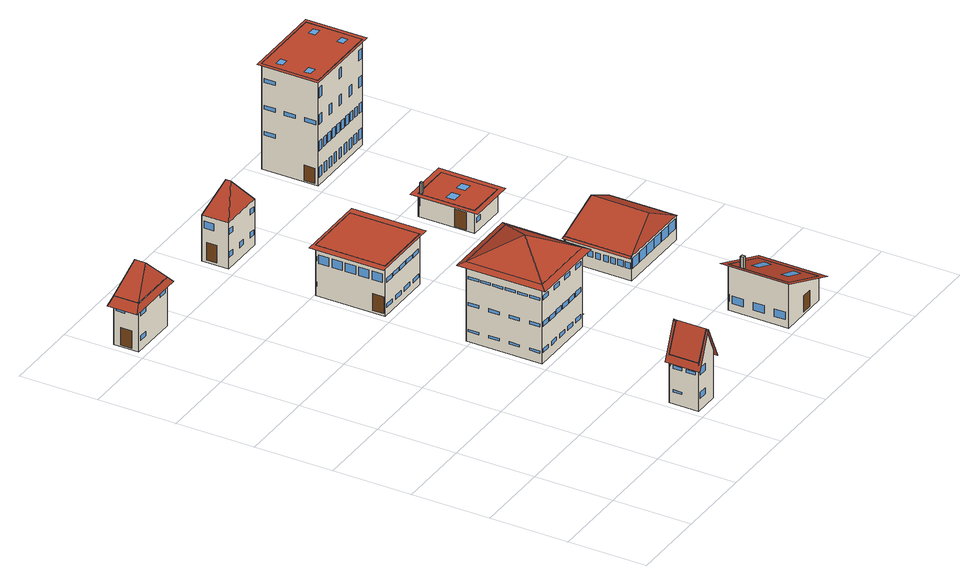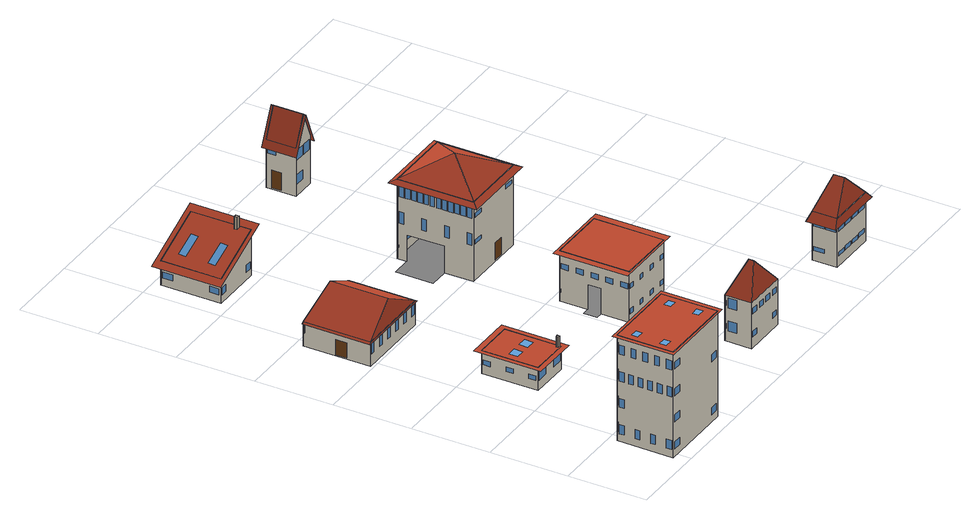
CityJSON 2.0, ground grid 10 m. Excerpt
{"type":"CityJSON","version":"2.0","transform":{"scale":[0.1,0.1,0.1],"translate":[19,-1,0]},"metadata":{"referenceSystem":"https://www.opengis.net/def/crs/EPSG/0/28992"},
"CityObjects":{
"building1":{"type":"Building","attributes":{"roofType":"Hipped","yearOfConstruction":2006,"function":"Industrial","storeysAboveGround":2},"geometry":[{"type":"MultiSurface","lod":"3","boundaries":[[[0,1,2,3]],[[4,5,6,7]],[[7,8,9,4]],[[6,8,7]],[[9,5,4]],[[2,8,6,3],[10,11,12,13],[14,15,16,17],[18,19,20,21]],[[12,11,10,13]],[[16,15,14,17]],[[20,19,18,21]],[[1,9,8,2],[22,23,24,25],[26,27,28,29],[30,31,32,33]],[[24,23,22,25]],[[28,27,26,29]],[[32,31,30,33]],[[0,5,9,1],[34,35,36,37],[38,39,40,41],[42,43,44,45],[46,47,48,49],[50,51,52,53],[54,55,56,57],[58,59,60,61],[62,63,64,65]],[[36,35,34,37]],[[40,39,38,41]],[[44,43,42,45]],[[48,47,46,49]],[[52,51,50,53]],[[56,55,54,57]],[[60,59,58,61]],[[64,63,62,65]],[[3,6,5,0],[66,67,68,69],[70,71,72,73]],[[68,67,66,69]],[[72,71,70,73]],[[74,8,6,75]],[[76,9,8,74]],[[5,9,76,77]],[[6,5,77,75]]],"semantics":{"surfaces":[{"type":"GroundSurface"},{"type":"RoofSurface"},{"type":"WallSurface"},{"type":"Window"},{"type":"Door"}],"values":[0,1,1,1,1,2,3,3,3,2,3,3,3,2,3,3,3,3,3,3,3,3,2,4,3,1,1,1,1]}}]},
"building2":{"type":"Building","attributes":{"roofType":"Gabled","yearOfConstruction":1976,"function":"Residential","storeysAboveGround":2},"geometry":[{"type":"MultiSurface","lod":"3","boundaries":[[[78,79,80,81]],[[82,83,84,85]],[[85,86,87,82]],[[81,80,86,85,84],[88,89,90,91],[92,93,94,95]],[[90,89,88,91]],[[94,93,92,95]],[[79,87,86,80],[96,97,98,99],[100,101,102,103]],[[98,97,96,99]],[[102,101,100,103]],[[79,78,83,82,87],[104,105,106,107],[108,109,110,111],[112,113,114,115]],[[106,105,104,107]],[[110,109,108,111]],[[114,113,112,115]],[[78,81,84,83],[116,117,118,119],[120,121,122,123],[124,125,126,127]],[[118,117,116,119]],[[122,121,120,123]],[[126,125,124,127]],[[128,129,130,131,82,87,86,85]],[[131,132,133,128,85,84,83,82]]],"semantics":{"surfaces":[{"type":"GroundSurface"},{"type":"RoofSurface"},{"type":"WallSurface"},{"type":"Window"},{"type":"Door"}],"values":[0,1,1,2,3,3,2,4,3,2,3,3,3,2,3,3,3,1,1]}}]},
"building3":{"type":"Building","attributes":{"roofType":"Pyramidal","yearOfConstruction":2006,"function":"Residential","storeysAboveGround":3},"geometry":[{"type":"MultiSurface","lod":"3","boundaries":[[[134,135,136,137,138,139,140,141]],[[142,143,144]],[[145,146,144]],[[143,145,144]],[[146,142,144]],[[140,145,143,141],[147,148,149,150],[151,152,153,154],[155,156,157,158],[159,160,161,162],[163,164,165,166],[167,168,169,170],[171,172,173,174],[175,176,177,178],[179,180,181,182],[183,184,185,186],[187,188,189,190],[191,192,193,194],[195,196,197,198],[199,200,201,202],[203,204,205,206]],[[149,148,147,150]],[[153,152,151,154]],[[157,156,155,158]],[[161,160,159,162]],[[165,164,163,166]],[[169,168,167,170]],[[173,172,171,174]],[[177,176,175,178]],[[181,180,179,182]],[[185,184,183,186]],[[189,188,187,190]],[[193,192,191,194]],[[197,196,195,198]],[[201,200,199,202]],[[205,204,203,206]],[[139,207,208,136,135,146,145,140],[209,210,211,212],[213,214,215,216],[217,218,219,220],[221,222,223,224],[225,226,227,228],[229,230,231,232],[233,234,235,236],[237,238,239,240],[241,242,243,244],[245,246,247,248],[249,250,251,252],[253,254,255,256],[257,258,259,260],[261,262,263,264],[265,266,267,268],[269,270,271,272]],[[211,210,209,212]],[[215,214,213,216]],[[219,218,217,220]],[[223,222,221,224]],[[227,226,225,228]],[[231,230,229,232]],[[235,234,233,236]],[[239,238,237,240]],[[243,242,241,244]],[[247,246,245,248]],[[251,250,249,252]],[[255,254,253,256]],[[259,258,257,260]],[[263,262,261,264]],[[267,266,265,268]],[[271,270,269,272]],[[134,142,146,135],[273,274,275,276],[277,278,279,280],[281,282,283,284],[285,286,287,288]],[[275,274,273,276]],[[279,278,277,280]],[[283,282,281,284]],[[287,286,285,288]],[[141,143,142,134],[289,290,291,292],[293,294,295,296],[297,298,299,300],[301,302,303,304],[305,306,307,308],[309,310,311,312],[313,314,315,316],[317,318,319,320],[321,322,323,324],[325,326,327,328],[329,330,331,332],[333,334,335,336],[337,338,339,340],[341,342,343,344]],[[291,290,289,292]],[[295,294,293,296]],[[299,298,297,300]],[[303,302,301,304]],[[307,306,305,308]],[[311,310,309,312]],[[315,314,313,316]],[[319,318,317,320]],[[323,322,321,324]],[[327,326,325,328]],[[331,330,329,332]],[[335,334,333,336]],[[339,338,337,340]],[[343,342,341,344]],[[345,145,143,346]],[[347,146,145,345]],[[142,146,347,348]],[[143,142,348,346]]],"semantics":{"surfaces":[{"type":"GroundSurface"},{"type":"RoofSurface"},{"type":"WallSurface"},{"type":"Window"},{"type":"Door"}],"values":[0,1,1,1,1,2,3,3,3,3,3,3,3,3,3,3,3,3,3,3,3,2,3,3,3,3,3,3,3,3,3,3,3,3,3,3,3,3,2,4,3,3,3,2,3,3,3,3,3,3,3,3,3,3,3,3,3,3,1,1,1,1]}}]},
"building4":{"type":"Building","attributes":{"roofType":"Flat","yearOfConstruction":1948,"function":"Residential","storeysAboveGround":2},"geometry":[{"type":"MultiSurface","lod":"3","boundaries":[[[349,350,351,352,353,354,355,356]],[[357,358,359,360]],[[355,357,360,356],[361,362,363,364],[365,366,367,368],[369,370,371,372],[373,374,375,376],[377,378,379,380],[381,382,383,384],[385,386,387,388],[389,390,391,392],[393,394,395,396]],[[363,362,361,364]],[[367,366,365,368]],[[371,370,369,372]],[[375,374,373,376]],[[379,378,377,380]],[[383,382,381,384]],[[387,386,385,388]],[[391,390,389,392]],[[395,394,393,396]],[[354,397,398,351,350,358,357,355],[399,400,401,402],[403,404,405,406],[407,408,409,410],[411,412,413,414],[415,416,417,418]],[[401,400,399,402]],[[405,404,403,406]],[[409,408,407,410]],[[413,412,411,414]],[[417,416,415,418]],[[349,359,358,350],[419,420,421,422],[423,424,425,426],[427,428,429,430],[431,432,433,434],[435,436,437,438],[439,440,441,442],[443,444,445,446],[447,448,449,450]],[[421,420,419,422]],[[425,424,423,426]],[[429,428,427,430]],[[433,432,431,434]],[[437,436,435,438]],[[441,440,439,442]],[[445,444,443,446]],[[449,448,447,450]],[[356,360,359,349],[451,452,453,454],[455,456,457,458],[459,460,461,462],[463,464,465,466],[467,468,469,470],[471,472,473,474]],[[453,452,451,454]],[[457,456,455,458]],[[461,460,459,462]],[[465,464,463,466]],[[469,468,467,470]],[[473,472,471,474]],[[475,476,477,478],[359,358,357,360]]],"semantics":{"surfaces":[{"type":"GroundSurface"},{"type":"RoofSurface"},{"type":"WallSurface"},{"type":"Window"},{"type":"Door"}],"values":[0,1,2,3,3,3,3,3,3,3,3,3,2,3,3,3,3,3,2,3,3,3,3,3,3,3,3,2,4,3,3,3,3,3,1]}}]},
"building5":{"type":"Building","attributes":{"roofType":"Hipped","yearOfConstruction":1989,"function":"Residential","storeysAboveGround":2},"geometry":[{"type":"MultiSurface","lod":"3","boundaries":[[[479,480,481,482]],[[483,484,485,486]],[[486,487,488,483]],[[485,487,486]],[[488,484,483]],[[481,487,485,482],[489,490,491,492],[493,494,495,496],[497,498,499,500],[501,502,503,504],[505,506,507,508]],[[491,490,489,492]],[[495,494,493,496]],[[499,498,497,500]],[[503,502,501,504]],[[507,506,505,508]],[[480,488,487,481],[509,510,511,512],[513,514,515,516]],[[511,510,509,512]],[[515,514,513,516]],[[479,484,488,480],[517,518,519,520],[521,522,523,524],[525,526,527,528],[529,530,531,532],[533,534,535,536],[537,538,539,540]],[[519,518,517,520]],[[523,522,521,524]],[[527,526,525,528]],[[531,530,529,532]],[[535,534,533,536]],[[539,538,537,540]],[[482,485,484,479],[541,542,543,544],[545,546,547,548]],[[543,542,541,544]],[[547,546,545,548]]],"semantics":{"surfaces":[{"type":"GroundSurface"},{"type":"RoofSurface"},{"type":"WallSurface"},{"type":"Window"},{"type":"Door"}],"values":[0,1,1,1,1,2,3,3,3,3,3,2,3,3,2,3,3,3,3,3,3,2,4,3]}}]},
"building6":{"type":"Building","attributes":{"roofType":"Shed","yearOfConstruction":1952,"function":"Residential","storeysAboveGround":1},"children":["building6-1"],"geometry":[{"type":"MultiSurface","lod":"3","boundaries":[[[549,550,551,552]],[[553,554,555,556],[557,558,559,560],[561,562,563,564],[565,566,567,568]],[[559,558,557,560]],[[563,562,561,564]],[[552,551,554,553],[569,570,571,572]],[[571,570,569,572]],[[550,555,554,551],[573,574,575,576],[577,578,579,580]],[[575,574,573,576]],[[579,578,577,580]],[[550,549,556,555],[581,582,583,584],[585,586,587,588]],[[583,582,581,584]],[[587,586,585,588]],[[549,552,553,556],[589,590,591,592],[593,594,595,596],[597,598,599,600]],[[591,590,589,592]],[[595,594,593,596]],[[599,598,597,600]],[[601,602,603,604],[556,555,554,553]]],"semantics":{"surfaces":[{"type":"GroundSurface"},{"type":"RoofSurface"},{"type":"Window"},{"type":"WallSurface"},{"type":"Door"}],"values":[0,1,2,2,3,4,3,2,2,3,2,2,3,2,2,2,1]}}]},
"building6-1":{"type":"BuildingInstallation","parents":["building6"],"geometry":[{"type":"MultiSurface","lod":"3","boundaries":[[[567,605,606,568]],[[607,608,566,565]],[[606,607,565,568]],[[567,566,608,605]],[[605,608,607,606]],[[567,566,565,568]]]}]},
"building7":{"type":"Building","attributes":{"roofType":"Hipped","yearOfConstruction":1992,"function":"Residential","storeysAboveGround":1},"geometry":[{"type":"MultiSurface","lod":"3","boundaries":[[[609,610,611,612]],[[613,614,615,616]],[[616,617,618,613]],[[615,617,616]],[[618,614,613]],[[611,617,615,612],[619,620,621,622],[623,624,625,626],[627,628,629,630],[631,632,633,634],[635,636,637,638],[639,640,641,642]],[[621,620,619,622]],[[625,624,623,626]],[[629,628,627,630]],[[633,632,631,634]],[[637,636,635,638]],[[641,640,639,642]],[[610,618,617,611],[643,644,645,646]],[[645,644,643,646]],[[609,614,618,610],[647,648,649,650],[651,652,653,654],[655,656,657,658],[659,660,661,662],[663,664,665,666],[667,668,669,670]],[[649,648,647,650]],[[653,652,651,654]],[[657,656,655,658]],[[661,660,659,662]],[[665,664,663,666]],[[669,668,667,670]],[[612,615,614,609],[671,672,673,674],[675,676,677,678],[679,680,681,682],[683,684,685,686],[687,688,689,690],[691,692,693,694],[695,696,697,698],[699,700,701,702],[703,704,705,706]],[[673,672,671,674]],[[677,676,675,678]],[[681,680,679,682]],[[685,684,683,686]],[[689,688,687,690]],[[693,692,691,694]],[[697,696,695,698]],[[701,700,699,702]],[[705,704,703,706]],[[707,617,615,708]],[[709,618,617,707]],[[614,618,709,710]],[[615,614,710,708]]],"semantics":{"surfaces":[{"type":"GroundSurface"},{"type":"RoofSurface"},{"type":"WallSurface"},{"type":"Window"},{"type":"Door"}],"values":[0,1,1,1,1,2,3,3,3,3,3,3,2,4,2,3,3,3,3,3,3,2,3,3,3,3,3,3,3,3,3,1,1,1,1]}}]},
"building8":{"type":"Building","attributes":{"roofType":"Flat","yearOfConstruction":1979,"function":"Residential","storeysAboveGround":1},"children":["building8-1"],"geometry":[{"type":"MultiSurface","lod":"3","boundaries":[[[711,712,713,714]],[[715,716,717,718],[719,720,721,722],[723,724,725,726],[727,728,729,730]],[[721,720,719,722]],[[725,724,723,726]],[[713,715,718,714],[731,732,733,734]],[[733,732,731,734]],[[712,716,715,713],[735,736,737,738],[739,740,741,742],[743,744,745,746]],[[737,736,735,738]],[[741,740,739,742]],[[745,744,743,746]],[[711,717,716,712],[747,748,749,750],[751,752,753,754]],[[749,748,747,750]],[[753,752,751,754]],[[714,718,717,711],[755,756,757,758]],[[757,756,755,758]],[[759,760,761,762],[717,716,715,718]]],"semantics":{"surfaces":[{"type":"GroundSurface"},{"type":"RoofSurface"},{"type":"Window"},{"type":"WallSurface"},{"type":"Door"}],"values":[0,1,2,2,3,2,3,2,2,2,3,2,2,3,4,1]}}]},
"building8-1":{"type":"BuildingInstallation","parents":["building8"],"geometry":[{"type":"MultiSurface","lod":"3","boundaries":[[[729,763,764,730]],[[765,766,728,727]],[[764,765,727,730]],[[729,728,766,763]],[[763,766,765,764]],[[729,728,727,730]]]}]},
"building9":{"type":"Building","attributes":{"roofType":"Flat","yearOfConstruction":1964,"function":"Residential","storeysAboveGround":4},"geometry":[{"type":"MultiSurface","lod":"3","boundaries":[[[767,768,769,770]],[[771,772,773,774],[775,776,777,778],[779,780,781,782],[783,784,785,786],[787,788,789,790]],[[777,776,775,778]],[[781,780,779,782]],[[785,784,783,786]],[[789,788,787,790]],[[769,771,774,770],[791,792,793,794],[795,796,797,798],[799,800,801,802],[803,804,805,806],[807,808,809,810],[811,812,813,814],[815,816,817,818],[819,820,821,822],[823,824,825,826],[827,828,829,830],[831,832,833,834],[835,836,837,838],[839,840,841,842],[843,844,845,846],[847,848,849,850],[851,852,853,854],[855,856,857,858],[859,860,861,862],[863,864,865,866],[867,868,869,870],[871,872,873,874],[875,876,877,878],[879,880,881,882],[883,884,885,886],[887,888,889,890],[891,892,893,894],[895,896,897,898]],[[793,792,791,794]],[[797,796,795,798]],[[801,800,799,802]],[[805,804,803,806]],[[809,808,807,810]],[[813,812,811,814]],[[817,816,815,818]],[[821,820,819,822]],[[825,824,823,826]],[[829,828,827,830]],[[833,832,831,834]],[[837,836,835,838]],[[841,840,839,842]],[[845,844,843,846]],[[849,848,847,850]],[[853,852,851,854]],[[857,856,855,858]],[[861,860,859,862]],[[865,864,863,866]],[[869,868,867,870]],[[873,872,871,874]],[[877,876,875,878]],[[881,880,879,882]],[[885,884,883,886]],[[889,888,887,890]],[[893,892,891,894]],[[897,896,895,898]],[[768,772,771,769],[899,900,901,902],[903,904,905,906],[907,908,909,910],[911,912,913,914],[915,916,917,918],[919,920,921,922],[923,924,925,926],[927,928,929,930],[931,932,933,934],[935,936,937,938],[939,940,941,942],[943,944,945,946],[947,948,949,950],[951,952,953,954],[955,956,957,958],[959,960,961,962]],[[901,900,899,902]],[[905,904,903,906]],[[909,908,907,910]],[[913,912,911,914]],[[917,916,915,918]],[[921,920,919,922]],[[925,924,923,926]],[[929,928,927,930]],[[933,932,931,934]],[[937,936,935,938]],[[941,940,939,942]],[[945,944,943,946]],[[949,948,947,950]],[[953,952,951,954]],[[957,956,955,958]],[[961,960,959,962]],[[767,773,772,768],[963,964,965,966],[967,968,969,970],[971,972,973,974],[975,976,977,978],[979,980,981,982],[983,984,985,986]],[[965,964,963,966]],[[969,968,967,970]],[[973,972,971,974]],[[977,976,975,978]],[[981,980,979,982]],[[985,984,983,986]],[[770,774,773,767],[987,988,989,990],[991,992,993,994],[995,996,997,998],[999,1000,1001,1002],[1003,1004,1005,1006],[1007,1008,1009,1010]],[[989,988,987,990]],[[993,992,991,994]],[[997,996,995,998]],[[1001,1000,999,1002]],[[1005,1004,1003,1006]],[[1009,1008,1007,1010]],[[1011,1012,1013,1014],[773,772,771,774]]],"semantics":{"surfaces":[{"type":"GroundSurface"},{"type":"RoofSurface"},{"type":"Window"},{"type":"WallSurface"},{"type":"Door"}],"values":[0,1,2,2,2,2,3,2,2,2,2,2,2,2,2,2,2,2,2,2,2,2,2,2,2,2,2,2,2,2,2,2,2,2,3,2,2,2,2,2,2,2,2,2,2,2,2,2,2,2,2,3,2,2,2,2,2,2,3,4,2,2,2,2,2,1]}}]}
},
"vertices":[
[10,642,0],[73,642,0],[73,610,0],[10,610,0],[41,633,97],[10,642,64],[10,610,64],[41,619,97],[73,610,64],[73,642,64],[14,610,19],[25,610,19],[25,610,13],[14,610,13],[14,610,51],[25,610,51],[25,610,45],[14,610,45],[58,610,51],[69,610,51],[69,610,45],[58,610,45],[73,612,18],[73,625,18],[73,625,13],[73,612,13],[73,612,50],[73,625,50],[73,625,45],[73,612,45],[73,627,50],[73,640,50],[73,640,45],[73,627,45],[70,642,18],[58,642,18],[58,642,13],[70,642,13],[55,642,18],[43,642,18],[43,642,13],[55,642,13],[40,642,18],[28,642,18],[28,642,13],[40,642,13],[25,642,18],[13,642,18],[13,642,13],[25,642,13],[70,642,50],[58,642,50],[58,642,45],[70,642,45],[55,642,50],[43,642,50],[43,642,45],[55,642,45],[40,642,50],[28,642,50],[28,642,45],[40,642,45],[25,642,50],[13,642,50],[13,642,45],[25,642,45],[10,633,25],[10,619,25],[10,619,2],[10,633,2],[10,639,48],[10,628,48],[10,628,45],[10,639,45],[82,607,54],[1,607,54],[82,645,54],[1,645,54],
[210,48,0],[242,48,0],[242,10,0],[210,10,0],[226,48,99],[210,48,63],[210,10,63],[226,10,99],[242,10,63],[242,48,63],[213,10,23],[224,10,23],[224,10,15],[213,10,15],[213,10,55],[224,10,55],[224,10,46],[213,10,46],[242,17,25],[242,29,25],[242,29,2],[242,17,2],[242,12,51],[242,22,51],[242,22,46],[242,12,46],[240,48,27],[227,48,27],[227,48,15],[240,48,15],[240,48,59],[227,48,59],[227,48,46],[240,48,46],[225,48,59],[213,48,59],[213,48,46],[225,48,46],[210,43,18],[210,32,18],[210,32,15],[210,43,15],[210,43,50],[210,32,50],[210,32,46],[210,43,46],[210,26,50],[210,15,50],[210,15,46],[210,26,46],[226,7,99],[247,7,54],[247,51,54],[226,51,99],[206,51,54],[206,7,54],
[210,307,0],[299,307,0],[299,270,0],[324,270,0],[324,222,0],[299,222,0],[299,210,0],[210,210,0],[210,307,104],[210,210,104],[255,258,129],[299,210,104],[299,307,104],[213,210,18],[224,210,18],[224,210,13],[213,210,13],[231,210,18],[242,210,18],[242,210,13],[231,210,13],[249,210,18],[260,210,18],[260,210,13],[249,210,13],[267,210,18],[278,210,18],[278,210,13],[267,210,13],[285,210,18],[296,210,18],[296,210,13],[285,210,13],[213,210,53],[224,210,53],[224,210,47],[213,210,47],[227,210,53],[239,210,53],[239,210,47],[227,210,47],[242,210,53],[253,210,53],[253,210,47],[242,210,47],[256,210,53],[268,210,53],[268,210,47],[256,210,47],[270,210,53],[282,210,53],[282,210,47],[270,210,47],[285,210,53],[296,210,53],[296,210,47],[285,210,47],[213,210,87],[224,210,87],[224,210,82],[213,210,82],[237,210,87],[248,210,87],[248,210,82],[237,210,82],[261,210,87],[272,210,87],[272,210,82],[261,210,82],[285,210,87],[296,210,87],[296,210,82],[285,210,82],[299,222,35],[299,270,35],[299,212,62],[299,218,62],[299,218,47],[299,212,47],[299,241,62],[299,247,62],[299,247,47],[299,241,47],[299,270,62],[299,276,62],[299,276,47],[299,270,47],[299,299,62],[299,305,62],[299,305,47],[299,299,47],[299,212,96],[299,218,96],[299,218,82],[299,212,82],[299,220,96],[299,226,96],[299,226,82],[299,220,82],[299,228,96],[299,234,96],[299,234,82],[299,228,82],[299,236,96],[299,242,96],[299,242,82],[299,236,82],[299,244,96],[299,249,96],[299,249,82],[299,244,82],[299,252,96],[299,257,96],[299,257,82],[299,252,82],[299,260,96],[299,265,96],[299,265,82],[299,260,82],[299,267,96],[299,273,96],[299,273,82],[299,267,82],[299,275,96],[299,281,96],[299,281,82],[299,275,82],[299,283,96],[299,289,96],[299,289,82],[299,283,82],[299,291,96],[299,297,96],[299,297,82],[299,291,82],[299,299,96],[299,305,96],[299,305,82],[299,299,82],[250,307,24],[237,307,24],[237,307,2],[250,307,2],[295,307,52],[282,307,52],[282,307,47],[295,307,47],[295,307,87],[282,307,87],[282,307,82],[295,307,82],[227,307,87],[214,307,87],[214,307,82],[227,307,82],[210,304,16],[210,291,16],[210,291,13],[210,304,13],[210,278,16],[210,265,16],[210,265,13],[210,278,13],[210,252,16],[210,239,16],[210,239,13],[210,252,13],[210,226,16],[210,213,16],[210,213,13],[210,226,13],[210,304,51],[210,291,51],[210,291,47],[210,304,47],[210,278,51],[210,265,51],[210,265,47],[210,278,47],[210,252,51],[210,239,51],[210,239,47],[210,252,47],[210,226,51],[210,213,51],[210,213,47],[210,226,47],[210,304,85],[210,291,85],[210,291,82],[210,304,82],[210,288,85],[210,276,85],[210,276,82],[210,288,82],[210,273,85],[210,260,85],[210,260,82],[210,273,82],[210,257,85],[210,244,85],[210,244,82],[210,257,82],[210,241,85],[210,229,85],[210,229,82],[210,241,82],[210,226,85],[210,213,85],[210,213,82],[210,226,82],[306,202,100],[203,202,100],[306,315,100],[203,315,100],
[210,499,0],[287,499,0],[287,463,0],[296,463,0],[296,446,0],[287,446,0],[287,410,0],[210,410,0],[287,410,66],[287,499,66],[210,499,66],[210,410,66],[213,410,15],[225,410,15],[225,410,10],[213,410,10],[233,410,15],[245,410,15],[245,410,10],[233,410,10],[252,410,15],[265,410,15],[265,410,10],[252,410,10],[272,410,15],[285,410,15],[285,410,10],[272,410,10],[213,410,48],[225,410,48],[225,410,43],[213,410,43],[228,410,48],[240,410,48],[240,410,43],[228,410,43],[242,410,48],[255,410,48],[255,410,43],[242,410,43],[257,410,48],[270,410,48],[270,410,43],[257,410,43],[272,410,48],[284,410,48],[284,410,43],[272,410,43],[287,446,33],[287,463,33],[287,412,50],[287,421,50],[287,421,43],[287,412,43],[287,431,50],[287,440,50],[287,440,43],[287,431,43],[287,450,50],[287,459,50],[287,459,43],[287,450,43],[287,469,50],[287,478,50],[287,478,43],[287,469,43],[287,488,50],[287,497,50],[287,497,43],[287,488,43],[285,499,16],[279,499,16],[279,499,10],[285,499,10],[263,499,16],[257,499,16],[257,499,10],[263,499,10],[241,499,16],[234,499,16],[234,499,10],[241,499,10],[218,499,16],[212,499,16],[212,499,10],[218,499,10],[285,499,49],[279,499,49],[279,499,43],[285,499,43],[263,499,49],[257,499,49],[257,499,43],[263,499,43],[241,499,49],[234,499,49],[234,499,43],[241,499,43],[218,499,49],[212,499,49],[212,499,43],[218,499,43],[210,426,25],[210,412,25],[210,412,3],[210,426,3],[210,495,54],[210,482,54],[210,482,43],[210,495,43],[210,478,54],[210,465,54],[210,465,43],[210,478,43],[210,461,54],[210,448,54],[210,448,43],[210,461,43],[210,444,54],[210,431,54],[210,431,43],[210,444,43],[210,427,54],[210,414,54],[210,414,43],[210,427,43],[296,407,66],[296,502,66],[201,502,66],[201,407,66],
[210,644,0],[268,644,0],[268,610,0],[210,610,0],[239,630,95],[210,644,60],[210,610,60],[239,624,95],[268,610,60],[268,644,60],[212,610,21],[219,610,21],[219,610,14],[212,610,14],[235,610,21],[243,610,21],[243,610,14],[235,610,14],[259,610,21],[266,610,21],[266,610,14],[259,610,14],[212,610,51],[219,610,51],[219,610,44],[212,610,44],[259,610,51],[266,610,51],[266,610,44],[259,610,44],[268,614,27],[268,625,27],[268,625,14],[268,614,14],[268,614,57],[268,625,57],[268,625,44],[268,614,44],[265,644,21],[257,644,21],[257,644,14],[265,644,14],[221,644,21],[213,644,21],[213,644,14],[221,644,14],[265,644,51],[257,644,51],[257,644,44],[265,644,44],[250,644,51],[242,644,51],[242,644,44],[250,644,44],[236,644,51],[228,644,51],[228,644,44],[236,644,44],[221,644,51],[213,644,51],[213,644,44],[221,644,44],[210,638,26],[210,625,26],[210,625,3],[210,638,3],[210,641,53],[210,629,53],[210,629,44],[210,641,44],
[410,87,0],[477,87,0],[477,10,0],[410,10,0],[410,10,60],[477,10,32],[477,87,32],[410,87,60],[436,34,49],[464,34,38],[464,25,38],[436,25,49],[436,72,49],[464,72,38],[464,63,38],[436,63,49],[411,72,59],[415,72,58],[415,68,58],[411,68,59],[444,10,24],[457,10,24],[457,10,3],[444,10,3],[477,12,18],[477,25,18],[477,25,10],[477,12,10],[477,72,18],[477,84,18],[477,84,10],[477,72,10],[475,87,19],[467,87,19],[467,87,10],[475,87,10],[421,87,19],[412,87,19],[412,87,10],[421,87,10],[410,82,20],[410,68,20],[410,68,10],[410,82,10],[410,55,20],[410,41,20],[410,41,10],[410,55,10],[410,28,20],[410,14,20],[410,14,10],[410,28,10],[487,4,28],[487,92,28],[401,92,64],[401,4,64],
[415,68,74],[411,68,74],[411,72,74],[415,72,74],
[410,296,0],[509,296,0],[509,210,0],[410,210,0],[460,290,60],[410,296,32],[410,210,32],[460,216,60],[509,210,32],[509,296,32],[412,210,28],[426,210,28],[426,210,15],[412,210,15],[428,210,28],[442,210,28],[442,210,15],[428,210,15],[444,210,28],[459,210,28],[459,210,15],[444,210,15],[460,210,28],[475,210,28],[475,210,15],[460,210,15],[477,210,28],[491,210,28],[491,210,15],[477,210,15],[493,210,28],[507,210,28],[507,210,15],[493,210,15],[509,251,21],[509,265,21],[509,265,1],[509,251,1],[507,296,28],[502,296,28],[502,296,15],[507,296,15],[489,296,28],[484,296,28],[484,296,15],[489,296,15],[471,296,28],[466,296,28],[466,296,15],[471,296,15],[453,296,28],[448,296,28],[448,296,15],[453,296,15],[435,296,28],[430,296,28],[430,296,15],[435,296,15],[418,296,28],[412,296,28],[412,296,15],[418,296,15],[410,294,23],[410,288,23],[410,288,15],[410,294,15],[410,284,23],[410,278,23],[410,278,15],[410,284,15],[410,275,23],[410,269,23],[410,269,15],[410,275,15],[410,266,23],[410,260,23],[410,260,15],[410,266,15],[410,256,23],[410,250,23],[410,250,15],[410,256,15],[410,246,23],[410,240,23],[410,240,15],[410,246,15],[410,237,23],[410,231,23],[410,231,15],[410,237,15],[410,228,23],[410,221,23],[410,221,15],[410,228,15],[410,218,23],[410,212,23],[410,212,15],[410,218,15],[512,210,30],[407,210,30],[512,297,30],[407,297,30],
[410,482,0],[461,482,0],[461,410,0],[410,410,0],[461,410,30],[461,482,30],[410,482,30],[410,410,30],[441,451,30],[452,451,30],[452,440,30],[441,440,30],[418,451,30],[430,451,30],[430,440,30],[418,440,30],[411,481,30],[414,481,30],[414,478,30],[411,478,30],[414,410,18],[422,410,18],[422,410,12],[414,410,12],[461,412,18],[461,421,18],[461,421,12],[461,412,12],[461,441,18],[461,450,18],[461,450,12],[461,441,12],[461,470,18],[461,479,18],[461,479,12],[461,470,12],[459,482,24],[444,482,24],[444,482,12],[459,482,12],[426,482,24],[412,482,24],[412,482,12],[426,482,12],[410,436,24],[410,421,24],[410,421,1],[410,436,1],[467,403,30],[467,489,30],[404,489,30],[404,403,30],
[414,478,44],[411,478,44],[411,481,44],[414,481,44],
[410,682,0],[509,682,0],[509,610,0],[410,610,0],[509,610,138],[509,682,138],[410,682,138],[410,610,138],[491,632,138],[501,632,138],[501,624,138],[491,624,138],[418,632,138],[428,632,138],[428,624,138],[418,624,138],[491,668,138],[501,668,138],[501,660,138],[491,660,138],[418,668,138],[428,668,138],[428,660,138],[418,660,138],[412,610,23],[418,610,23],[418,610,10],[412,610,10],[424,610,23],[429,610,23],[429,610,10],[424,610,10],[435,610,23],[440,610,23],[440,610,10],[435,610,10],[446,610,23],[451,610,23],[451,610,10],[446,610,10],[457,610,23],[462,610,23],[462,610,10],[457,610,10],[468,610,23],[474,610,23],[474,610,10],[468,610,10],[479,610,23],[485,610,23],[485,610,10],[479,610,10],[490,610,23],[496,610,23],[496,610,10],[490,610,10],[501,610,23],[507,610,23],[507,610,10],[501,610,10],[412,610,57],[418,610,57],[418,610,45],[412,610,45],[422,610,57],[428,610,57],[428,610,45],[422,610,45],[432,610,57],[438,610,57],[438,610,45],[432,610,45],[442,610,57],[448,610,57],[448,610,45],[442,610,45],[452,610,57],[458,610,57],[458,610,45],[452,610,45],[462,610,57],[468,610,57],[468,610,45],[462,610,45],[472,610,57],[478,610,57],[478,610,45],[472,610,45],[482,610,57],[487,610,57],[487,610,45],[482,610,45],[492,610,57],[497,610,57],[497,610,45],[492,610,45],[502,610,57],[507,610,57],[507,610,45],[502,610,45],[412,610,92],[418,610,92],[418,610,79],[412,610,79],[435,610,92],[440,610,92],[440,610,79],[435,610,79],[457,610,92],[462,610,92],[462,610,79],[457,610,79],[479,610,92],[485,610,92],[485,610,79],[479,610,79],[501,610,92],[507,610,92],[507,610,79],[501,610,79],[412,610,127],[418,610,127],[418,610,114],[412,610,114],[457,610,127],[462,610,127],[462,610,114],[457,610,114],[501,610,127],[507,610,127],[507,610,114],[501,610,114],[509,613,22],[509,619,22],[509,619,10],[509,613,10],[509,633,22],[509,639,22],[509,639,10],[509,633,10],[509,653,22],[509,659,22],[509,659,10],[509,653,10],[509,673,22],[509,680,22],[509,680,10],[509,673,10],[509,613,56],[509,619,56],[509,619,45],[509,613,45],[509,613,91],[509,619,91],[509,619,79],[509,613,79],[509,625,91],[509,631,91],[509,631,79],[509,625,79],[509,637,91],[509,643,91],[509,643,79],[509,637,79],[509,649,91],[509,655,91],[509,655,79],[509,649,79],[509,661,91],[509,668,91],[509,668,79],[509,661,79],[509,674,91],[509,680,91],[509,680,79],[509,674,79],[509,613,126],[509,619,126],[509,619,114],[509,613,114],[509,628,126],[509,634,126],[509,634,114],[509,628,114],[509,643,126],[509,649,126],[509,649,114],[509,643,114],[509,658,126],[509,664,126],[509,664,114],[509,658,114],[509,673,126],[509,680,126],[509,680,114],[509,673,114],[506,682,19],[495,682,19],[495,682,10],[506,682,10],[424,682,19],[413,682,19],[413,682,10],[424,682,10],[506,682,54],[495,682,54],[495,682,45],[506,682,45],[506,682,88],[495,682,88],[495,682,79],[506,682,79],[424,682,88],[413,682,88],[413,682,79],[424,682,79],[506,682,123],[495,682,123],[495,682,114],[506,682,114],[410,628,22],[410,614,22],[410,614,2],[410,628,2],[410,679,50],[410,665,50],[410,665,45],[410,679,45],[410,679,84],[410,665,84],[410,665,79],[410,679,79],[410,653,84],[410,639,84],[410,639,79],[410,653,79],[410,627,84],[410,613,84],[410,613,79],[410,627,79],[410,679,119],[410,665,119],[410,665,114],[410,679,114],[514,607,138],[514,685,138],[405,685,138],[405,607,138]
]}
